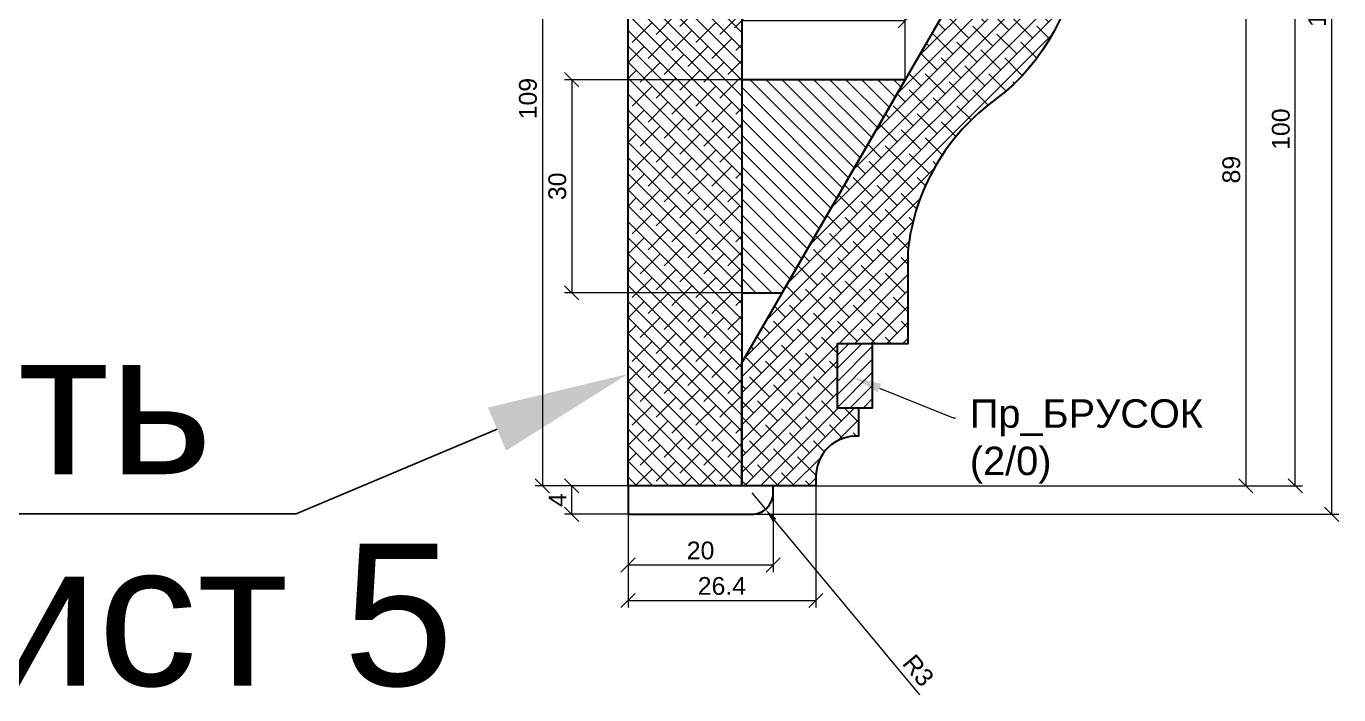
# Paper-space layout 'план по карнизу' of a CAD drawing. Header units: millimetres. Extents: x 1657 to 2067, y 101 to 384.
# Drawn here: x 1856.77 to 1893.71, y 313.54 to 332.35 of the extents above; entities that cross this region are included whole.
import ezdxf
from ezdxf import colors
from ezdxf.entities.mleader import LeaderData, LeaderLine
from ezdxf.math import Vec2, Vec3

# ---------------------------------------------------------------- set-up
doc = ezdxf.new("R2010")
doc.units = ezdxf.units.MM
doc.layers.get('DEFPOINTS').update_dxf_attribs({"color": 106, "lineweight": 5})
for name, color, linetype, lineweight in [('КАРНИЗ МДФ', 31, 'Continuous', 30), ('КАРНИЗ Пр_N221', 3, 'Continuous', 30), ('Линии Размерные и Текст', 1, 'Continuous', 5), ('Линии Штриховки и Заливка', 1, 'Continuous', 5), ('профили', 20, 'Continuous', 30), ('размеры', 1, 'Continuous', 5), ('служебный слой ШТРИХОВКА', 4, 'Continuous', 5)]:
    doc.layers.add(name, color=color, linetype=linetype, lineweight=lineweight)
doc.styles.get("Standard").update_dxf_attribs({"font": 'arial.ttf'})
doc.dimstyles.get("Standard").update_dxf_attribs({"dimscale": 0, "dimtxt": 2.5, "dimasz": 2, "dimexe": 1, "dimexo": 0, "dimgap": 0.75, "dimtad": 1, "dimdsep": 46, "dimtxsty": 'Standard', "dimblk": 'OBLIQUE', "dimcen": 1.5, "dimclrd": 256, "dimclre": 256, "dimclrt": 7, "dimazin": 0, "dimtfac": 1, "dimtmove": 1, "dimatfit": 3, "dimfxl": 1, "dimtolj": 1, "dimtzin": 0, "dimlwd": 5, "dimlwe": 5, "dimarcsym": 0})
doc.dimstyles.new('STANDARD$4', dxfattribs={"dimscale": 0, "dimtxt": 2.5, "dimasz": 2, "dimexe": 1, "dimexo": 0, "dimgap": 0.75, "dimtad": 1, "dimdsep": 46, "dimtxsty": 'Standard', "dimblk1": 'OBLIQUE', "dimsah": 1, "dimcen": 1.5, "dimse1": 1, "dimclrd": 256, "dimclre": 256, "dimclrt": 7, "dimazin": 0, "dimtfac": 1, "dimtmove": 1, "dimatfit": 3, "dimldrblk": 'DOT', "dimfxl": 1, "dimtolj": 1, "dimtzin": 0, "dimlwd": 5, "dimlwe": 5, "dimarcsym": 0})

# ---------------------------------------------------------------- blocks, each defined once
blk = doc.blocks.new('_OBLIQUE')
at = {"color": 0, "linetype": 'ByBlock'}
blk.add_line((-0.5, -0.5), (0.5, 0.5), dxfattribs=at)
blk = doc.blocks.new('*D147')
at = {"layer": 'DEFPOINTS', "color": 0, "transparency": 16777216}
for p in [(53.34116105926159, -22.67108242218254), (10.42638833990532, -111.6731234514425), (70.94207627653668, -111.6731234514425)]:
    blk.add_point(p, dxfattribs=at)
at = {"layer": 'размеры', "lineweight": 5, "transparency": 16777216}
for p, q in [((53.34116105926159, -22.67108242218254), (71.94207627653671, -22.67108242218254)), ((70.94207627653671, -22.67108242218254), (70.94207627653668, -111.6731234514425)), ((10.42638833990532, -111.6731234514425), (71.94207627653668, -111.6731234514425))]:
    blk.add_line(p, q, dxfattribs=at)
at = {"layer": 'размеры', "lineweight": 5, "transparency": 16777216, "xscale": 2, "yscale": 2, "zscale": 2}
for p, rotation in [((70.94207627653671, -22.67108242218254), 90), ((70.94207627653668, -111.6731234514425), 270)]:
    blk.add_blockref('_OBLIQUE', p, dxfattribs=dict(at, rotation=rotation))
at = {"layer": 'размеры', "color": 7, "transparency": 16777216, "insert": (68.91564380723248, -67.17210293681251), "char_height": 2.5, "attachment_point": 5, "rotation": 90}
blk.add_mtext('\\A1;89', dxfattribs=at)
blk = doc.blocks.new('*D148')
at = {"layer": 'DEFPOINTS', "color": 0, "transparency": 16777216}
for p in [(47.9671473115186, -11.27108242218276), (77.90833248404851, -11.27108242218277), (10.42638833990532, -111.6731234514425)]:
    blk.add_point(p, dxfattribs=at)
at = {"layer": 'размеры', "lineweight": 5, "transparency": 16777216}
for p, q in [((47.9671473115186, -11.27108242218276), (78.90833248404851, -11.27108242218277)), ((77.90833248404849, -111.6731234514425), (77.90833248404851, -11.27108242218277)), ((10.42638833990532, -111.6731234514425), (78.90833248404849, -111.6731234514425))]:
    blk.add_line(p, q, dxfattribs=at)
at = {"layer": 'размеры', "lineweight": 5, "transparency": 16777216, "xscale": 2, "yscale": 2, "zscale": 2}
for p, rotation in [((77.90833248404851, -11.27108242218277), 90), ((77.90833248404849, -111.6731234514425), 270)]:
    blk.add_blockref('_OBLIQUE', p, dxfattribs=dict(at, rotation=rotation))
at = {"layer": 'размеры', "color": 7, "transparency": 16777216, "insert": (75.88190001474429, -61.47210293681262), "char_height": 2.5, "attachment_point": 5, "rotation": 90}
blk.add_mtext('\\A1;100', dxfattribs=at)
blk = doc.blocks.new('*D149')
at = {"layer": 'DEFPOINTS', "color": 0, "transparency": 16777216}
for p in [(51.96714549128956, 27.32654493669656), (1.426382079257564, -115.6731234514425), (83.02394216334869, -115.6731234514425)]:
    blk.add_point(p, dxfattribs=at)
at = {"layer": 'размеры', "lineweight": 5, "transparency": 16777216}
for p, q in [((51.96714549128956, 27.32654493669656), (84.02394216334872, 27.32654493669655)), ((83.02394216334872, 27.32654493669655), (83.02394216334869, -115.6731234514425)), ((1.426382079257564, -115.6731234514425), (84.02394216334869, -115.6731234514425))]:
    blk.add_line(p, q, dxfattribs=at)
at = {"layer": 'размеры', "lineweight": 5, "transparency": 16777216, "xscale": 2, "yscale": 2, "zscale": 2}
for p, rotation in [((83.02394216334872, 27.32654493669655), 90), ((83.02394216334869, -115.6731234514425), 270)]:
    blk.add_blockref('_OBLIQUE', p, dxfattribs=dict(at, rotation=rotation))
at = {"layer": 'размеры', "color": 7, "transparency": 16777216, "insert": (80.99665703374436, -44.17328925737296), "char_height": 2.5, "attachment_point": 5, "rotation": 90}
blk.add_mtext('\\A1;143', dxfattribs=at)
blk = doc.blocks.new('*D150')
at = {"layer": 'DEFPOINTS', "color": 0, "transparency": 16777216}
for p in [(1.863229044829495e-06, -54.5178162722234), (-23.91447168152035, -84.51781949943097), (1.82018925443117e-06, -84.51781949943097)]:
    blk.add_point(p, dxfattribs=at)
at = {"layer": 'размеры', "lineweight": 5, "transparency": 16777216}
for p, q in [((1.863229044829495e-06, -54.5178162722234), (-24.91447168152035, -54.51781627222339)), ((-23.91447168152035, -54.51781627222339), (-23.91447168152035, -84.51781949943097)), ((1.82018925443117e-06, -84.51781949943097), (-24.91447168152035, -84.51781949943097))]:
    blk.add_line(p, q, dxfattribs=at)
at = {"layer": 'размеры', "lineweight": 5, "transparency": 16777216, "xscale": 2, "yscale": 2, "zscale": 2}
for p, rotation in [((-23.91447168152035, -54.51781627222339), 90), ((-23.91447168152035, -84.51781949943097), 270)]:
    blk.add_blockref('_OBLIQUE', p, dxfattribs=dict(at, rotation=rotation))
at = {"layer": 'размеры', "color": 7, "transparency": 16777216, "insert": (-25.9417568111247, -69.51781788582718), "char_height": 2.5, "attachment_point": 5, "rotation": 90}
blk.add_mtext('\\A1;30', dxfattribs=at)
blk = doc.blocks.new('*D151')
at = {"layer": 'DEFPOINTS', "color": 0, "transparency": 16777216}
for p in [(22.99999999999909, -46.18970533315962), (0, -54.76735730925634), (22.99999999999909, -54.51781949943097)]:
    blk.add_point(p, dxfattribs=at)
at = {"layer": 'размеры', "lineweight": 5, "transparency": 16777216}
for p, q in [((0, -54.76735730925634), (5.864620417937084e-16, -45.18970533315962)), ((22.99999999999909, -54.51781949943097), (22.99999999999909, -45.18970533315962)), ((5.252297018363407e-16, -46.18970533315962), (22.99999999999909, -46.18970533315962))]:
    blk.add_line(p, q, dxfattribs=at)
at = {"layer": 'размеры', "lineweight": 5, "transparency": 16777216, "xscale": 2, "yscale": 2, "zscale": 2, "rotation": 180}
blk.add_blockref('_OBLIQUE', (5.252297018363407e-16, -46.18970533315962), dxfattribs=at)
at = {"layer": 'размеры', "lineweight": 5, "transparency": 16777216, "xscale": 2, "yscale": 2, "zscale": 2}
blk.add_blockref('_OBLIQUE', (22.99999999999909, -46.18970533315962), dxfattribs=at)
at = {"layer": 'размеры', "color": 7, "transparency": 16777216, "insert": (11.49999999999955, -44.16242020355526), "char_height": 2.5, "attachment_point": 5}
blk.add_mtext('\\A1;23', dxfattribs=at)
blk = doc.blocks.new('*D154')
at = {"layer": 'DEFPOINTS', "color": 0, "transparency": 16777216}
for p in [(-16.00000014294483, -111.6754960925108), (4.42638625797963, -111.6731192727206), (4.426386257979629, -122.8110647707637)]:
    blk.add_point(p, dxfattribs=at)
at = {"layer": 'размеры', "lineweight": 5, "transparency": 16777216}
for p, q in [((-16.00000014294483, -111.6754960925108), (-16.00000014294483, -123.8110647707637)), ((4.42638625797963, -111.6731192727206), (4.426386257979629, -123.8110647707637)), ((-16.00000014294483, -122.8110647707637), (4.426386257979629, -122.8110647707637))]:
    blk.add_line(p, q, dxfattribs=at)
at = {"layer": 'размеры', "lineweight": 5, "transparency": 16777216, "xscale": 2, "yscale": 2, "zscale": 2, "rotation": 180}
blk.add_blockref('_OBLIQUE', (-16.00000014294483, -122.8110647707637), dxfattribs=at)
at = {"layer": 'размеры', "lineweight": 5, "transparency": 16777216, "xscale": 2, "yscale": 2, "zscale": 2}
blk.add_blockref('_OBLIQUE', (4.426386257979629, -122.8110647707637), dxfattribs=at)
at = {"layer": 'размеры', "color": 7, "transparency": 16777216, "insert": (-5.786806942482599, -120.7846323014594), "char_height": 2.5, "attachment_point": 5}
blk.add_mtext('\\A1;20', dxfattribs=at)
blk = doc.blocks.new('*D159')
at = {"layer": 'DEFPOINTS', "color": 0, "transparency": 16777216}
for p in [(-15.99999817977368, -2.668705602409091), (-28.04922498054839, -111.679076031337), (-16.18896892122689, -111.679076031337)]:
    blk.add_point(p, dxfattribs=at)
at = {"layer": 'размеры', "lineweight": 5, "transparency": 16777216}
for p, q in [((-15.99999817977368, -2.668705602409091), (-29.04922498054836, -2.668705602409087)), ((-28.04922498054836, -2.668705602409087), (-28.04922498054839, -111.679076031337)), ((-16.18896892122689, -111.679076031337), (-29.04922498054839, -111.679076031337))]:
    blk.add_line(p, q, dxfattribs=at)
at = {"layer": 'размеры', "lineweight": 5, "transparency": 16777216, "xscale": 2, "yscale": 2, "zscale": 2}
for p, rotation in [((-28.04922498054836, -2.668705602409087), 90), ((-28.04922498054839, -111.679076031337), 270)]:
    blk.add_blockref('_OBLIQUE', p, dxfattribs=dict(at, rotation=rotation))
at = {"layer": 'размеры', "color": 7, "transparency": 16777216, "insert": (-30.0756574498526, -57.17389081687307), "char_height": 2.5, "attachment_point": 5, "rotation": 90}
blk.add_mtext('\\A1;109', dxfattribs=at)
blk = doc.blocks.new('*D160')
at = {"layer": 'DEFPOINTS', "color": 0, "transparency": 16777216}
for p in [(-23.91447168152035, -111.6790065488119), (-16.0000003358532, -111.6790065488119), (-16.0000003358532, -115.6731234514425)]:
    blk.add_point(p, dxfattribs=at)
at = {"layer": 'размеры', "lineweight": 5, "transparency": 16777216}
for p, q in [((-16.0000003358532, -111.6790065488119), (-24.91447168152035, -111.6790065488119)), ((-23.91447168152035, -115.6731234514425), (-23.91447168152035, -111.6790065488119)), ((-16.0000003358532, -115.6731234514425), (-24.91447168152035, -115.6731234514425))]:
    blk.add_line(p, q, dxfattribs=at)
at = {"layer": 'размеры', "lineweight": 5, "transparency": 16777216, "xscale": 2, "yscale": 2, "zscale": 2}
for p, rotation in [((-23.91447168152035, -111.6790065488119), 90), ((-23.91447168152035, -115.6731234514425), 270)]:
    blk.add_blockref('_OBLIQUE', p, dxfattribs=dict(at, rotation=rotation))
at = {"layer": 'размеры', "color": 7, "transparency": 16777216, "insert": (-25.91447168152034, -113.6760650001272), "char_height": 2.5, "attachment_point": 5, "rotation": 90}
blk.add_mtext('\\A1;4', dxfattribs=at)
blk = doc.blocks.new('*D161')
at = {"layer": 'DEFPOINTS', "color": 0, "transparency": 16777216}
for p in [(10.42638833990532, -111.6754960925108), (-16.0000003358532, -115.6731234514425), (10.42638833990531, -127.8067528367249)]:
    blk.add_point(p, dxfattribs=at)
at = {"layer": 'Линии Размерные и Текст', "lineweight": 5, "transparency": 16777216}
for p, q in [((10.42638833990532, -111.6754960925108), (10.42638833990531, -128.8067528367249)), ((-16.0000003358532, -115.6731234514425), (-16.0000003358532, -128.8067528367249)), ((-16.0000003358532, -127.8067528367249), (10.42638833990531, -127.8067528367249))]:
    blk.add_line(p, q, dxfattribs=at)
at = {"layer": 'Линии Размерные и Текст', "lineweight": 5, "transparency": 16777216, "xscale": 2, "yscale": 2, "zscale": 2, "rotation": 180}
blk.add_blockref('_OBLIQUE', (-16.0000003358532, -127.8067528367249), dxfattribs=at)
at = {"layer": 'Линии Размерные и Текст', "lineweight": 5, "transparency": 16777216, "xscale": 2, "yscale": 2, "zscale": 2}
blk.add_blockref('_OBLIQUE', (10.42638833990531, -127.8067528367249), dxfattribs=at)
at = {"layer": 'Линии Размерные и Текст', "color": 7, "transparency": 16777216, "insert": (-2.786805997973944, -125.7803203674207), "char_height": 2.5, "attachment_point": 5}
blk.add_mtext('\\A1;26.4', dxfattribs=at)
blk = doc.blocks.new('*D163')
at = {"layer": 'DEFPOINTS', "color": 0, "transparency": 16777216}
for p in [(1.42638625797963, -112.6731192727204), (3.345197132258356, -114.9792339335181)]:
    blk.add_point(p, dxfattribs=at)
at = {"layer": 'Линии Размерные и Текст', "lineweight": 5, "transparency": 16777216}
for p, q in [((1.42638625797963, -112.6731192727204), (3.345197132258356, -114.9792339335181)), ((25.06054248654389, -141.0777290781355), (4.624404381777772, -116.5166437073836))]:
    blk.add_line(p, q, dxfattribs=at)
at = {"layer": 'Линии Размерные и Текст', "transparency": 16777216}
blk.add_solid([(4.880639344088678, -116.3034424991303), (4.368169419466874, -116.7298449156368), (3.345197132258356, -114.9792339335181)], dxfattribs=at)
at = {"layer": 'Линии Размерные и Текст', "color": 7, "transparency": 16777216, "insert": (24.84998179580433, -137.6550715495853), "char_height": 2.5, "attachment_point": 5, "rotation": 309.76226914317846}
blk.add_mtext('\\A1;R3', dxfattribs=at)
blk = doc.blocks.new('_Dot')
at = {"color": 0, "linetype": 'ByBlock', "lineweight": -2}
blk.add_line((-0.5, 0), (-1, 0), dxfattribs=at)
at = {"color": 0, "linetype": 'ByBlock', "const_width": 0.5}
blk.add_lwpolyline([(-0.25, 0, 1), (0.25, 0, 1)], format="xyb", close=True, dxfattribs=at)
blk = doc.blocks.new('карниз ШФ')
at = {"layer": 'Линии Размерные и Текст'}
h = blk.add_hatch(dxfattribs=at)
h.set_pattern_fill('ANSI31', color=256, scale=0.4099999999999999)
h.set_pattern_definition([(45, (-458.3220826221002, -252.9537672547643), (-0.9204762524095879, 0.9204762524095881), [])])
h.paths.add_polyline_path([(18.42638833974524, -91.67549609244168), (13.42638833974524, -91.67549609244168), (13.42638833974524, -100.6754960924417), (18.42638833974524, -100.6754960924417)])
at = {"layer": 'Линии Штриховки и Заливка'}
h = blk.add_hatch(dxfattribs=at)
h.set_pattern_fill('ANSI38', color=256, scale=0.5, angle=90, style=0)
h.set_pattern_definition([(135, (-8669.428985200726, -8359.670953164534), (-1.122532015133644, -1.122532015133644), []), (225, (-8669.428985200726, -8359.670953164534), (-1.122532015133645, -3.367596045400932), [3.96875, -2.38125])])
h.paths.add_polyline_path([(1.820226316340268e-06, -111.6731234516244), (-16.00000014300804, -111.6790065487409), (-15.99999817992239, -2.668705602409091), (1.820077613956528e-06, -2.668705602389082)])
h = blk.add_hatch(dxfattribs=at)
h.set_pattern_fill('ANSI38', color=256, scale=0.5, style=0)
h.set_pattern_definition([(45, (-7156.558237108642, -8393.287758201983), (-1.122532015133644, 1.122532015133644), []), (135, (-7156.558237108642, -8393.287758201983), (-3.367596045400932, 1.122532015133644), [3.96875, -2.38125])])
edge = h.paths.add_edge_path()
edge.add_line((1.863352736108936e-06, -94.35498807351459), (1.863352736108936e-06, -111.6754960926054))
edge.add_line((1.863352736108936e-06, -111.6754960926054), (10.42638833990441, -111.6754960925126))
edge.add_line((10.42638833990441, -111.6754960925126), (10.42638833990532, -110.4681907792609))
edge.add_arc((16.17654863199277, -110.423285207744), 5.750335633252479, 87.50983781484962, 180.4474392522804, ccw=False)
edge.add_line((16.42638833987621, -104.6783796371172), (16.42638833983619, -100.6754960924417))
edge.add_line((16.42638833983619, -100.6754960924417), (13.42638833974524, -100.6754960924417))
edge.add_line((13.42638833974524, -100.6754960924417), (13.42638833974524, -91.67549609244168))
edge.add_line((13.42638833974524, -91.67549609244168), (23.38337190189577, -91.67549609237074))
edge.add_line((23.38337190189577, -91.67549609237074), (23.38337190178027, -78.67549609227069))
edge.add_arc((53.43394439649819, -81.75949966784412), 30.20840918212084, 125.52981306623269, 174.1404136432666, ccw=False)
edge.add_arc((18.06664226958083, -33.81644470186279), 29.3756141787219, 307.3272554717596, 356.3715813157201)
edge.add_line((47.38337190140192, -35.6754960921761), (53.34527059427091, -35.67549609212153))
edge.add_line((53.34527059427091, -35.67549609212153), (53.34527059414086, -22.6734550632508))
edge.add_line((53.34527059414086, -22.6734550632508), (47.96714731151951, -22.6734550632508))
edge.add_line((47.96714731151951, -22.6734550632508), (47.9671473115186, -11.27345506325298))
edge.add_line((47.9671473115186, -11.27345506325298), (1.863352736108936e-06, -94.35498807351459))
at = {"layer": 'служебный слой ШТРИХОВКА'}
h = blk.add_hatch(dxfattribs=at)
h.set_pattern_fill('ANSI31', color=256, scale=0.5, angle=90, style=0)
h.set_pattern_definition([(135, (-35.12908663474082, -17.77546476446787), (-1.122532015133644, -1.122532015133644), [])])
h.paths.add_polyline_path([(1.863352736108936e-06, -84.51781949943097), (5.679493787663887, -84.51781949943097), (23.00000186335274, -54.51781949943097), (1.863352736108936e-06, -54.51781949943097)])
at = {"layer": 'КАРНИЗ МДФ', "ltscale": 2}
blk.add_lwpolyline([(1.820226316340268e-06, -111.6731234516244), (-16.00000014300804, -111.6790065487409), (-15.99999817992239, -2.668705602409091), (1.820077613956528e-06, -2.668705602389082)], close=True, dxfattribs=at)
blk.add_lwpolyline([(4.42638625797963, -111.6731192727206), (-16.00000014294483, -111.6731192727206), (-16.00000014294483, -115.6731192727206), (1.42638625797963, -115.6731192727206, 0.414213562373095), (4.42638625797963, -112.6731192727206)], format="xyb", close=True, dxfattribs=at)
at = {"layer": 'КАРНИЗ Пр_N221', "ltscale": 100}
for points in [[(16.42638833983597, -100.6754960924417), (16.42638833987621, -104.6783796371172, 0.424694835439427), (10.42638833990532, -110.3783796362194), (10.42638833990532, -111.6754960925108), (1.863352736108936e-06, -111.6754960926027), (1.863352736108936e-06, -94.35498807351274), (41.38535424268957, -22.67345506336721)], [(47.9671473115186, -22.67345506330355), (53.34527059413995, -22.6734550632508), (53.34527059427091, -35.67549609212153), (47.38337190140192, -35.6754960921761, -0.2173238176056215), (35.87903757503409, -57.17549609226342, 0.2153427652048365), (23.38337190178027, -78.67549609227069), (23.38337190189668, -91.67549609236892), (16.42638833974524, -91.67549609244168)]]:
    blk.add_lwpolyline(points, format="xyb", dxfattribs=at)
blk.add_lwpolyline([(18.42638833974524, -91.67549609244168), (13.42638833974524, -91.67549609244168), (13.42638833974524, -100.6754960924417), (18.42638833974524, -100.6754960924417)], close=True, dxfattribs=at)
at = {"layer": 'профили', "ltscale": 100}
blk.add_lwpolyline([(5.679493787663887, -84.51781949943097), (23.00000186335274, -54.51781949943097), (1.863352736108936e-06, -54.51781949943097), (1.863352736108936e-06, -84.51781949943097)], close=True, dxfattribs=at)
at = {"layer": 'Линии Размерные и Текст'}
dim = blk.add_linear_dim(base=(10.42638833990531, -127.8067528367249), p1=(-16.0000003358532, -115.6731234514425), p2=(10.42638833990532, -111.6754960925108), dimstyle='Standard', override={"dimscale": 1, "dimdec": 1}, dxfattribs=at)
dim.commit()
dim.dimension.update_dxf_attribs({"geometry": '*D161', "text_midpoint": (-2.786805997973944, -125.7803203674207)})
dim = blk.add_radius_dim(center=(1.42638625797963, -112.6731192727206), mpoint=(3.345197132258356, -114.9792339335183), dimstyle='STANDARD$4', override={"dimscale": 1, "dimsah": 1}, dxfattribs=at)
dim.commit()
dim.dimension.update_dxf_attribs({"geometry": '*D163', "text_midpoint": (23.29159780947143, -138.9517304669019), "dimtype": 132})
at = {"layer": 'размеры'}
for base, p1, p2, picture, middle in [((83.02394216334869, -115.6731234514425), (51.96714549128956, 27.32654493669656), (1.426382079257564, -115.6731234514425), '*D149', (80.99665703374436, -44.17328925737296)), ((-28.04922498054839, -111.679076031337), (-15.99999817977368, -2.668705602409091), (-16.18896892122689, -111.679076031337), '*D159', (-30.0756574498526, -57.17389081687307)), ((77.90833248404851, -11.27108242218277), (10.42638833990532, -111.6731234514425), (47.9671473115186, -11.27108242218276), '*D148', (75.88190001474429, -61.47210293681262)), ((70.94207627653668, -111.6731234514425), (53.34116105926159, -22.67108242218254), (10.42638833990532, -111.6731234514425), '*D147', (68.91564380723248, -67.17210293681251)), ((-23.91447168152035, -84.51781949943097), (1.863229044829495e-06, -54.5178162722234), (1.82018925443117e-06, -84.51781949943097), '*D150', (-25.9417568111247, -69.51781788582718)), ((-23.91447168152035, -111.6790065488119), (-16.0000003358532, -115.6731234514425), (-16.0000003358532, -111.6790065488119), '*D160', (-25.91447168152034, -113.6760650001272))]:
    dim = blk.add_linear_dim(base=base, p1=p1, p2=p2, angle=90, dimstyle='Standard', override={"dimscale": 1, "dimdec": 0, "dimlfac": 1, "dimtmove": 1}, dxfattribs=at)
    dim.commit()
    dim.dimension.update_dxf_attribs({"geometry": picture, "text_midpoint": middle})
for base, p1, p2, picture, middle in [((22.99999999999909, -46.18970533315962), (0, -54.76735730925634), (22.99999999999909, -54.51781949943097), '*D151', (11.49999999999955, -44.16242020355526)), ((4.426386257979629, -122.8110647707637), (-16.00000014294483, -111.6754960925108), (4.42638625797963, -111.6731192727206), '*D154', (-5.786806942482599, -120.7846323014594))]:
    dim = blk.add_linear_dim(base=base, p1=p1, p2=p2, dimstyle='Standard', override={"dimscale": 1, "dimdec": 0, "dimlfac": 1, "dimtmove": 1}, dxfattribs=at)
    dim.commit()
    dim.dimension.update_dxf_attribs({"geometry": picture, "text_midpoint": middle})
at = {"layer": 'Линии Размерные и Текст'}
ml = blk.add_multileader_mtext('Standard', dxfattribs=at)
ml.set_content('Пр_БРУСОК\\P(2/0)', color=256)
ml.set_leader_properties()
ml.build(insert=Vec2(0, 0))
ml.multileader.update_dxf_attribs({"text_right_attachment_type": 6, "dogleg_length": 0.36})
ctx = ml.context
ctx.base_point, ctx.plane_origin = Vec3(30.10991781102562, -102.0859554608731), Vec3(15.67818983510642, -96.40999573841037)
ctx.right_attachment = 6
notes = []
notes.append((ctx, [(0, (1, 1, 0), (29.74991781102563, -102.0859554608731), (1, 0), 0.36, [(0, [(15.67818983510642, -96.40999573841037)], 0, [])])]))
ctx.mtext.insert, ctx.mtext.flow_direction = Vec3(32.10991781102553, -99.49796091789901), 5
for ctx, leaders in notes:
    for number, flags, end, landing, length, lines in leaders:
        leader = LeaderData()
        leader.index, (leader.has_last_leader_line, leader.has_dogleg_vector, leader.attachment_direction) = number, flags
        leader.last_leader_point, leader.dogleg_vector, leader.dogleg_length = Vec3(end), Vec3(landing), length
        for number, points, colour, breaks in lines:
            line = LeaderLine()
            line.index, line.vertices, line.color, line.breaks = number, Vec3.list(points), colors.encode_raw_color(colour), breaks
            leader.lines.append(line)
        ctx.leaders.append(leader)

psp = doc.layouts.new('план по карнизу')

# ---------------------------------------------------------------- block references
at = {"layer": 'Линии Размерные и Текст', "xscale": 0.2, "yscale": 0.2, "zscale": 0.2}
psp.add_blockref('карниз ШФ', (1876.904953215857, 341.7517588723809), dxfattribs=at)

# ---------------------------------------------------------------- texts
at = {"layer": 'Линии Размерные и Текст'}
psp.add_text('см. лист 5', height=4, dxfattribs=at).set_placement((1842.663937444205, 313.7908633272942))

# ---------------------------------------------------------------- leaders
ml = psp.add_multileader_mtext('Standard', dxfattribs=at)
ml.set_content('красить', color=256)
ml.set_leader_properties()
ml.build(insert=Vec2(0, 0))
ml.multileader.update_dxf_attribs({"text_right_attachment_type": 6, "dogleg_length": 0.36})
ctx = ml.context
ctx.base_point, ctx.plane_origin = Vec3(1840.498957860869, 321.1888185837061), Vec3(1880.07604924837, 313.7011197372271)
ctx.right_attachment, ctx.text_align_type = 6, 2
notes = []
notes.append((ctx, [(0, (1, 1, 0), (1864.36782552799, 318.6335661962572), (-1, 0), 0.36, [(0, [(1873.704953243997, 322.5668175744487)], 0, [])])]))
ctx.mtext.insert, ctx.mtext.alignment, ctx.mtext.flow_direction = Vec3(1862.00782552799, 323.7440709711549), 3, 5
for ctx, leaders in notes:
    for number, flags, end, landing, length, lines in leaders:
        leader = LeaderData()
        leader.index, (leader.has_last_leader_line, leader.has_dogleg_vector, leader.attachment_direction) = number, flags
        leader.last_leader_point, leader.dogleg_vector, leader.dogleg_length = Vec3(end), Vec3(landing), length
        for number, points, colour, breaks in lines:
            line = LeaderLine()
            line.index, line.vertices, line.color, line.breaks = number, Vec3.list(points), colors.encode_raw_color(colour), breaks
            leader.lines.append(line)
        ctx.leaders.append(leader)

doc.saveas('drawing.dxf')
